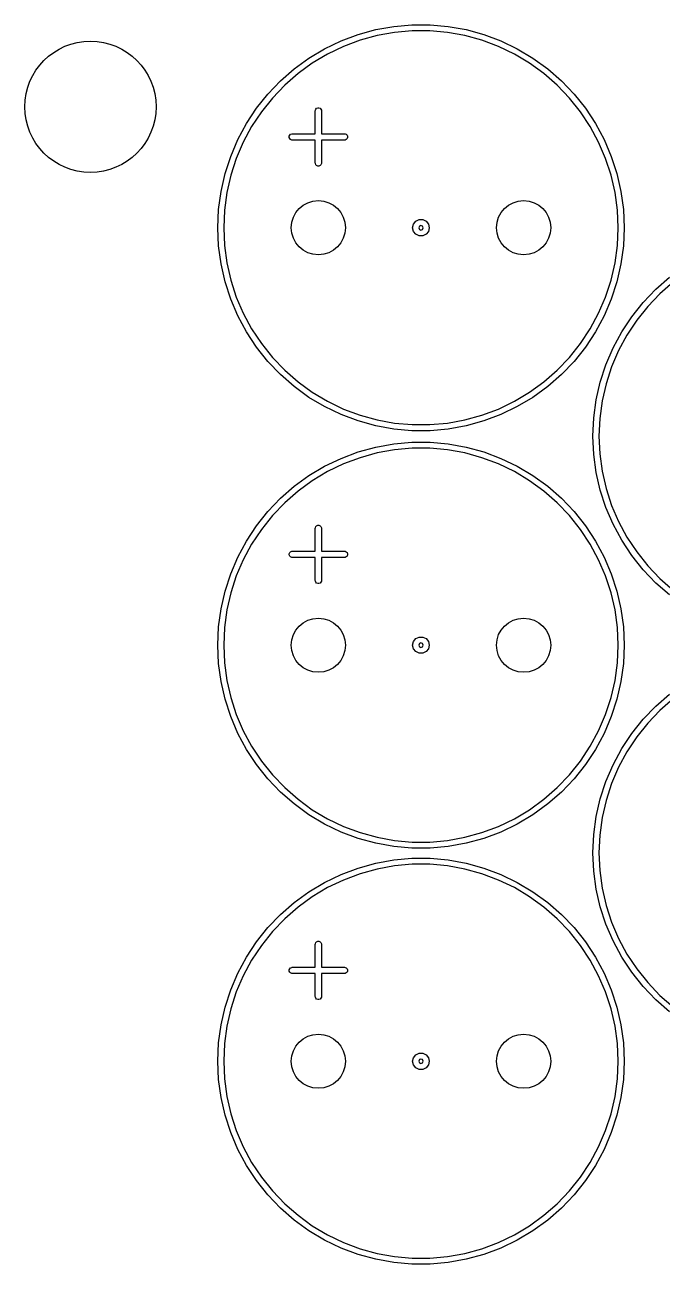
# Model space of a CAD drawing. Extents: x 0.11 to 3.93, y 0.1 to 4.17.
# Drawn here: x 0.109 to 0.721, y 2.982 to 4.171 of the extents above; entities that cross this region are included whole.
import ezdxf

# ---------------------------------------------------------------- set-up
doc = ezdxf.new("R2010")
doc.units = 0
doc.header["$MEASUREMENT"] = 0
doc.layers.add('BLACK', color=7, linetype='CONTINUOUS')

msp = doc.modelspace()

# ---------------------------------------------------------------- linework, layer by layer
at = {"layer": 'BLACK', "linetype": 'CONTINUOUS'}
for p, q in [((0.4289, 4.1618), (0.4457, 4.1665)), ((0.4457, 4.1665), (0.463, 4.1696)), ((0.4637, 4.1639), (0.447, 4.1608)), ((0.463, 4.1696), (0.4804, 4.1712)), ((0.4806, 4.1654), (0.4637, 4.1639)), ((0.4804, 4.1712), (0.4979, 4.1712)), ((0.4976, 4.1654), (0.4806, 4.1654)), ((0.5145, 4.1639), (0.4976, 4.1654)), ((0.4979, 4.1712), (0.5153, 4.1696)), ((0.5312, 4.1608), (0.5145, 4.1639)), ((0.5153, 4.1696), (0.5325, 4.1665)), ((0.5325, 4.1665), (0.5494, 4.1618)), ((0.3967, 4.1481), (0.4125, 4.1557)), ((0.4125, 4.1557), (0.4289, 4.1618)), ((0.4307, 4.1563), (0.4148, 4.1503)), ((0.447, 4.1608), (0.4307, 4.1563)), ((0.5476, 4.1563), (0.5312, 4.1608)), ((0.5635, 4.1503), (0.5476, 4.1563)), ((0.5494, 4.1618), (0.5658, 4.1557)), ((0.5658, 4.1557), (0.5815, 4.1481)), ((0.3817, 4.1391), (0.3967, 4.1481)), ((0.3995, 4.143), (0.3849, 4.1343)), ((0.4148, 4.1503), (0.3995, 4.143)), ((0.5788, 4.143), (0.5635, 4.1503)), ((0.5934, 4.1343), (0.5788, 4.143)), ((0.5815, 4.1481), (0.5966, 4.1391)), ((0.3544, 4.1173), (0.3676, 4.1288)), ((0.3676, 4.1288), (0.3817, 4.1391)), ((0.3849, 4.1343), (0.3712, 4.1243)), ((0.6071, 4.1243), (0.5934, 4.1343)), ((0.5966, 4.1391), (0.6107, 4.1288)), ((0.6107, 4.1288), (0.6239, 4.1173)), ((0.3423, 4.1047), (0.3544, 4.1173)), ((0.3712, 4.1243), (0.3584, 4.1131)), ((0.6199, 4.1131), (0.6071, 4.1243)), ((0.6239, 4.1173), (0.636, 4.1047)), ((0.3314, 4.091), (0.3423, 4.1047)), ((0.3584, 4.1131), (0.3467, 4.1009)), ((0.6316, 4.1009), (0.6199, 4.1131)), ((0.636, 4.1047), (0.6469, 4.091)), ((0.3467, 4.1009), (0.3361, 4.0876)), ((0.6422, 4.0876), (0.6316, 4.1009)), ((0.3217, 4.0764), (0.3314, 4.091)), ((0.3361, 4.0876), (0.3267, 4.0734)), ((0.3877, 4.0886), (0.3878, 4.0892)), ((0.3877, 4.0666), (0.3877, 4.0886)), ((0.3878, 4.0892), (0.3882, 4.0902)), ((0.3882, 4.0902), (0.389, 4.0911)), ((0.389, 4.0911), (0.3901, 4.0915)), ((0.3901, 4.0915), (0.3913, 4.0915)), ((0.3913, 4.0915), (0.3924, 4.0911)), ((0.3924, 4.0911), (0.3932, 4.0902)), ((0.3932, 4.0902), (0.3937, 4.0892)), ((0.3937, 4.0892), (0.3937, 4.0886)), ((0.3937, 4.0886), (0.3937, 4.0666)), ((0.6515, 4.0734), (0.6422, 4.0876)), ((0.6469, 4.091), (0.6565, 4.0764)), ((0.3134, 4.061), (0.3217, 4.0764)), ((0.3267, 4.0734), (0.3187, 4.0585)), ((0.6596, 4.0585), (0.6515, 4.0734)), ((0.6565, 4.0764), (0.6648, 4.061)), ((0.3066, 4.0449), (0.3134, 4.061)), ((0.3187, 4.0585), (0.312, 4.0429)), ((0.3628, 4.0642), (0.3632, 4.0652)), ((0.3628, 4.063), (0.3628, 4.0642)), ((0.3632, 4.0619), (0.3628, 4.063)), ((0.3632, 4.0652), (0.364, 4.0661)), ((0.364, 4.0611), (0.3632, 4.0619)), ((0.364, 4.0661), (0.3651, 4.0665)), ((0.3651, 4.0606), (0.364, 4.0611)), ((0.3651, 4.0665), (0.3657, 4.0666)), ((0.3657, 4.0606), (0.3651, 4.0606)), ((0.3657, 4.0666), (0.3877, 4.0666)), ((0.3877, 4.0606), (0.3657, 4.0606)), ((0.3877, 4.0386), (0.3877, 4.0606)), ((0.3937, 4.0666), (0.4157, 4.0666)), ((0.4157, 4.0606), (0.3937, 4.0606)), ((0.3937, 4.0606), (0.3937, 4.0386)), ((0.4157, 4.0666), (0.4163, 4.0665)), ((0.4163, 4.0606), (0.4157, 4.0606)), ((0.4163, 4.0665), (0.4174, 4.0661)), ((0.4174, 4.0611), (0.4163, 4.0606)), ((0.4174, 4.0661), (0.4182, 4.0652)), ((0.4182, 4.0619), (0.4174, 4.0611)), ((0.4182, 4.0652), (0.4187, 4.0642)), ((0.4187, 4.063), (0.4182, 4.0619)), ((0.4187, 4.0642), (0.4187, 4.063)), ((0.6663, 4.0429), (0.6596, 4.0585)), ((0.6648, 4.061), (0.6717, 4.0449)), ((0.3012, 4.0283), (0.3066, 4.0449)), ((0.6717, 4.0449), (0.6771, 4.0283)), ((0.312, 4.0429), (0.3068, 4.0267)), ((0.3878, 4.038), (0.3877, 4.0386)), ((0.3882, 4.0369), (0.3878, 4.038)), ((0.389, 4.0361), (0.3882, 4.0369)), ((0.3901, 4.0356), (0.389, 4.0361)), ((0.3913, 4.0356), (0.3901, 4.0356)), ((0.3924, 4.0361), (0.3913, 4.0356)), ((0.3932, 4.0369), (0.3924, 4.0361)), ((0.3937, 4.038), (0.3932, 4.0369)), ((0.3937, 4.0386), (0.3937, 4.038)), ((0.6715, 4.0267), (0.6663, 4.0429)), ((0.2973, 4.0112), (0.3012, 4.0283)), ((0.3068, 4.0267), (0.303, 4.0102)), ((0.6753, 4.0102), (0.6715, 4.0267)), ((0.6771, 4.0283), (0.681, 4.0112)), ((0.2949, 3.9939), (0.2973, 4.0112)), ((0.303, 4.0102), (0.3007, 3.9933)), ((0.6776, 3.9933), (0.6753, 4.0102)), ((0.681, 4.0112), (0.6833, 3.9939)), ((0.2941, 3.9764), (0.2949, 3.9939)), ((0.3007, 3.9933), (0.2999, 3.9764)), ((0.6783, 3.9764), (0.6776, 3.9933)), ((0.6833, 3.9939), (0.6841, 3.9764)), ((0.2949, 3.9589), (0.2941, 3.9764)), ((0.2999, 3.9764), (0.3007, 3.9594)), ((0.4811, 3.9764), (0.4819, 3.9798)), ((0.4819, 3.9729), (0.4811, 3.9764)), ((0.4819, 3.9798), (0.4841, 3.9826)), ((0.4841, 3.9826), (0.4874, 3.9842)), ((0.4876, 3.9779), (0.487, 3.9764)), ((0.487, 3.9764), (0.4876, 3.9748)), ((0.4874, 3.9842), (0.4909, 3.9842)), ((0.4891, 3.9785), (0.4876, 3.9779)), ((0.4876, 3.9748), (0.4891, 3.9742)), ((0.4907, 3.9779), (0.4891, 3.9785)), ((0.4891, 3.9742), (0.4907, 3.9748)), ((0.4913, 3.9764), (0.4907, 3.9779)), ((0.4907, 3.9748), (0.4913, 3.9764)), ((0.4909, 3.9842), (0.4941, 3.9826)), ((0.4941, 3.9826), (0.4963, 3.9798)), ((0.4963, 3.9798), (0.4971, 3.9764)), ((0.4971, 3.9764), (0.4963, 3.9729)), ((0.6776, 3.9594), (0.6783, 3.9764)), ((0.6841, 3.9764), (0.6833, 3.9589)), ((0.4841, 3.9701), (0.4819, 3.9729)), ((0.4874, 3.9686), (0.4841, 3.9701)), ((0.4909, 3.9686), (0.4874, 3.9686)), ((0.4941, 3.9701), (0.4909, 3.9686)), ((0.4963, 3.9729), (0.4941, 3.9701)), ((0.2973, 3.9416), (0.2949, 3.9589)), ((0.3007, 3.9594), (0.303, 3.9426)), ((0.6753, 3.9426), (0.6776, 3.9594)), ((0.6833, 3.9589), (0.681, 3.9416)), ((0.3012, 3.9245), (0.2973, 3.9416)), ((0.303, 3.9426), (0.3068, 3.926)), ((0.6715, 3.926), (0.6753, 3.9426)), ((0.681, 3.9416), (0.6771, 3.9245)), ((0.3068, 3.926), (0.312, 3.9099)), ((0.6663, 3.9099), (0.6715, 3.926)), ((0.7144, 3.9173), (0.7276, 3.9288)), ((0.3066, 3.9079), (0.3012, 3.9245)), ((0.6771, 3.9245), (0.6717, 3.9079)), ((0.7023, 3.9047), (0.7144, 3.9173)), ((0.7312, 3.9243), (0.7184, 3.9131)), ((0.3134, 3.8918), (0.3066, 3.9079)), ((0.312, 3.9099), (0.3187, 3.8943)), ((0.6596, 3.8943), (0.6663, 3.9099)), ((0.6717, 3.9079), (0.6648, 3.8918)), ((0.6914, 3.891), (0.7023, 3.9047)), ((0.7184, 3.9131), (0.7067, 3.9009)), ((0.3217, 3.8764), (0.3134, 3.8918)), ((0.3187, 3.8943), (0.3267, 3.8793)), ((0.6515, 3.8793), (0.6596, 3.8943)), ((0.6648, 3.8918), (0.6565, 3.8764)), ((0.6817, 3.8764), (0.6914, 3.891)), ((0.7067, 3.9009), (0.6961, 3.8876)), ((0.3267, 3.8793), (0.3361, 3.8652)), ((0.6422, 3.8652), (0.6515, 3.8793)), ((0.6961, 3.8876), (0.6867, 3.8734)), ((0.3314, 3.8618), (0.3217, 3.8764)), ((0.6565, 3.8764), (0.6469, 3.8618)), ((0.6734, 3.861), (0.6817, 3.8764)), ((0.6867, 3.8734), (0.6787, 3.8585)), ((0.3423, 3.8481), (0.3314, 3.8618)), ((0.3361, 3.8652), (0.3467, 3.8519)), ((0.6316, 3.8519), (0.6422, 3.8652)), ((0.6469, 3.8618), (0.636, 3.8481)), ((0.6666, 3.8449), (0.6734, 3.861)), ((0.6787, 3.8585), (0.672, 3.8429)), ((0.3544, 3.8354), (0.3423, 3.8481)), ((0.3467, 3.8519), (0.3584, 3.8396)), ((0.6199, 3.8396), (0.6316, 3.8519)), ((0.636, 3.8481), (0.6239, 3.8354)), ((0.6612, 3.8283), (0.6666, 3.8449)), ((0.672, 3.8429), (0.6668, 3.8267)), ((0.3676, 3.8239), (0.3544, 3.8354)), ((0.3584, 3.8396), (0.3712, 3.8285)), ((0.6071, 3.8285), (0.6199, 3.8396)), ((0.6239, 3.8354), (0.6107, 3.8239)), ((0.3817, 3.8136), (0.3676, 3.8239)), ((0.3712, 3.8285), (0.3849, 3.8185)), ((0.5934, 3.8185), (0.6071, 3.8285)), ((0.6107, 3.8239), (0.5966, 3.8136)), ((0.6573, 3.8112), (0.6612, 3.8283)), ((0.6668, 3.8267), (0.663, 3.8102)), ((0.3967, 3.8047), (0.3817, 3.8136)), ((0.3849, 3.8185), (0.3995, 3.8098)), ((0.3995, 3.8098), (0.4148, 3.8024)), ((0.5635, 3.8024), (0.5788, 3.8098)), ((0.5788, 3.8098), (0.5934, 3.8185)), ((0.5966, 3.8136), (0.5815, 3.8047)), ((0.6549, 3.7939), (0.6573, 3.8112)), ((0.663, 3.8102), (0.6607, 3.7933)), ((0.4125, 3.7971), (0.3967, 3.8047)), ((0.4289, 3.7909), (0.4125, 3.7971)), ((0.4148, 3.8024), (0.4307, 3.7964)), ((0.4307, 3.7964), (0.447, 3.7919)), ((0.5312, 3.7919), (0.5476, 3.7964)), ((0.5476, 3.7964), (0.5635, 3.8024)), ((0.5658, 3.7971), (0.5494, 3.7909)), ((0.5815, 3.8047), (0.5658, 3.7971)), ((0.4457, 3.7863), (0.4289, 3.7909)), ((0.463, 3.7831), (0.4457, 3.7863)), ((0.447, 3.7919), (0.4637, 3.7889)), ((0.4804, 3.7816), (0.463, 3.7831)), ((0.4637, 3.7889), (0.4806, 3.7874)), ((0.4806, 3.7874), (0.4976, 3.7874)), ((0.4976, 3.7874), (0.5145, 3.7889)), ((0.5153, 3.7831), (0.4979, 3.7816)), ((0.5145, 3.7889), (0.5312, 3.7919)), ((0.5325, 3.7863), (0.5153, 3.7831)), ((0.5494, 3.7909), (0.5325, 3.7863)), ((0.6541, 3.7764), (0.6549, 3.7939)), ((0.6607, 3.7933), (0.6599, 3.7764)), ((0.4979, 3.7816), (0.4804, 3.7816)), ((0.6549, 3.7589), (0.6541, 3.7764)), ((0.6599, 3.7764), (0.6607, 3.7594)), ((0.4125, 3.755), (0.4289, 3.7612)), ((0.4289, 3.7612), (0.4457, 3.7658)), ((0.447, 3.7602), (0.4307, 3.7556)), ((0.4457, 3.7658), (0.463, 3.7689)), ((0.4637, 3.7632), (0.447, 3.7602)), ((0.463, 3.7689), (0.4804, 3.7705)), ((0.4806, 3.7647), (0.4637, 3.7632)), ((0.4804, 3.7705), (0.4979, 3.7705)), ((0.4976, 3.7647), (0.4806, 3.7647)), ((0.5145, 3.7632), (0.4976, 3.7647)), ((0.4979, 3.7705), (0.5153, 3.7689)), ((0.5312, 3.7602), (0.5145, 3.7632)), ((0.5153, 3.7689), (0.5325, 3.7658)), ((0.5476, 3.7556), (0.5312, 3.7602)), ((0.5325, 3.7658), (0.5494, 3.7612)), ((0.5494, 3.7612), (0.5658, 3.755)), ((0.6607, 3.7594), (0.663, 3.7426)), ((0.3817, 3.7385), (0.3967, 3.7474)), ((0.3967, 3.7474), (0.4125, 3.755)), ((0.4148, 3.7497), (0.3995, 3.7423)), ((0.4307, 3.7556), (0.4148, 3.7497)), ((0.5635, 3.7497), (0.5476, 3.7556)), ((0.5788, 3.7423), (0.5635, 3.7497)), ((0.5658, 3.755), (0.5815, 3.7474)), ((0.5815, 3.7474), (0.5966, 3.7385)), ((0.6573, 3.7416), (0.6549, 3.7589)), ((0.3676, 3.7282), (0.3817, 3.7385)), ((0.3995, 3.7423), (0.3849, 3.7336)), ((0.5934, 3.7336), (0.5788, 3.7423)), ((0.5966, 3.7385), (0.6107, 3.7282)), ((0.6612, 3.7245), (0.6573, 3.7416)), ((0.663, 3.7426), (0.6668, 3.726)), ((0.3544, 3.7167), (0.3676, 3.7282)), ((0.3712, 3.7236), (0.3584, 3.7125)), ((0.3849, 3.7336), (0.3712, 3.7236)), ((0.6071, 3.7236), (0.5934, 3.7336)), ((0.6199, 3.7125), (0.6071, 3.7236)), ((0.6107, 3.7282), (0.6239, 3.7167)), ((0.6666, 3.7079), (0.6612, 3.7245)), ((0.6668, 3.726), (0.672, 3.7099)), ((0.3423, 3.704), (0.3544, 3.7167)), ((0.3584, 3.7125), (0.3467, 3.7002)), ((0.6316, 3.7002), (0.6199, 3.7125)), ((0.6239, 3.7167), (0.636, 3.704)), ((0.3314, 3.6903), (0.3423, 3.704)), ((0.3467, 3.7002), (0.3361, 3.6869)), ((0.6422, 3.6869), (0.6316, 3.7002)), ((0.636, 3.704), (0.6469, 3.6903)), ((0.6734, 3.6918), (0.6666, 3.7079)), ((0.672, 3.7099), (0.6787, 3.6943)), ((0.3217, 3.6757), (0.3314, 3.6903)), ((0.3877, 3.6879), (0.3878, 3.6885)), ((0.3877, 3.6659), (0.3877, 3.6879)), ((0.3878, 3.6885), (0.3882, 3.6896)), ((0.3882, 3.6896), (0.389, 3.6904)), ((0.389, 3.6904), (0.3901, 3.6909)), ((0.3901, 3.6909), (0.3913, 3.6909)), ((0.3913, 3.6909), (0.3924, 3.6904)), ((0.3924, 3.6904), (0.3932, 3.6896)), ((0.3932, 3.6896), (0.3937, 3.6885)), ((0.3937, 3.6885), (0.3937, 3.6879)), ((0.3937, 3.6879), (0.3937, 3.6659)), ((0.6469, 3.6903), (0.6565, 3.6757)), ((0.6817, 3.6764), (0.6734, 3.6918)), ((0.6787, 3.6943), (0.6867, 3.6793)), ((0.3361, 3.6869), (0.3267, 3.6727)), ((0.6515, 3.6727), (0.6422, 3.6869)), ((0.6914, 3.6618), (0.6817, 3.6764)), ((0.6867, 3.6793), (0.6961, 3.6652)), ((0.3134, 3.6603), (0.3217, 3.6757)), ((0.3267, 3.6727), (0.3187, 3.6578)), ((0.3628, 3.6635), (0.3632, 3.6646)), ((0.3632, 3.6646), (0.364, 3.6654)), ((0.364, 3.6654), (0.3651, 3.6659)), ((0.3651, 3.6659), (0.3657, 3.6659)), ((0.3657, 3.6659), (0.3877, 3.6659)), ((0.3937, 3.6659), (0.4157, 3.6659)), ((0.4157, 3.6659), (0.4163, 3.6659)), ((0.4163, 3.6659), (0.4174, 3.6654)), ((0.4174, 3.6654), (0.4182, 3.6646)), ((0.4182, 3.6646), (0.4187, 3.6635)), ((0.6596, 3.6578), (0.6515, 3.6727)), ((0.6565, 3.6757), (0.6648, 3.6603)), ((0.6961, 3.6652), (0.7067, 3.6519)), ((0.3066, 3.6442), (0.3134, 3.6603)), ((0.3187, 3.6578), (0.312, 3.6422)), ((0.3628, 3.6623), (0.3628, 3.6635)), ((0.3632, 3.6612), (0.3628, 3.6623)), ((0.364, 3.6604), (0.3632, 3.6612)), ((0.3651, 3.66), (0.364, 3.6604)), ((0.3657, 3.6599), (0.3651, 3.66)), ((0.3877, 3.6599), (0.3657, 3.6599)), ((0.3877, 3.6379), (0.3877, 3.6599)), ((0.4157, 3.6599), (0.3937, 3.6599)), ((0.3937, 3.6599), (0.3937, 3.6379)), ((0.4163, 3.66), (0.4157, 3.6599)), ((0.4174, 3.6604), (0.4163, 3.66)), ((0.4182, 3.6612), (0.4174, 3.6604)), ((0.4187, 3.6623), (0.4182, 3.6612)), ((0.4187, 3.6635), (0.4187, 3.6623)), ((0.6663, 3.6422), (0.6596, 3.6578)), ((0.6648, 3.6603), (0.6717, 3.6442)), ((0.7023, 3.6481), (0.6914, 3.6618)), ((0.3012, 3.6276), (0.3066, 3.6442)), ((0.312, 3.6422), (0.3068, 3.626)), ((0.6715, 3.626), (0.6663, 3.6422)), ((0.6717, 3.6442), (0.6771, 3.6276)), ((0.7144, 3.6354), (0.7023, 3.6481)), ((0.7067, 3.6519), (0.7184, 3.6396)), ((0.3878, 3.6373), (0.3877, 3.6379)), ((0.3882, 3.6362), (0.3878, 3.6373)), ((0.389, 3.6354), (0.3882, 3.6362)), ((0.3901, 3.635), (0.389, 3.6354)), ((0.3913, 3.635), (0.3901, 3.635)), ((0.3924, 3.6354), (0.3913, 3.635)), ((0.3932, 3.6362), (0.3924, 3.6354)), ((0.3937, 3.6373), (0.3932, 3.6362)), ((0.3937, 3.6379), (0.3937, 3.6373)), ((0.7276, 3.6239), (0.7144, 3.6354)), ((0.7184, 3.6396), (0.7312, 3.6285)), ((0.2973, 3.6105), (0.3012, 3.6276)), ((0.3068, 3.626), (0.303, 3.6095)), ((0.6753, 3.6095), (0.6715, 3.626)), ((0.6771, 3.6276), (0.681, 3.6105)), ((0.2949, 3.5932), (0.2973, 3.6105)), ((0.303, 3.6095), (0.3007, 3.5927)), ((0.6776, 3.5927), (0.6753, 3.6095)), ((0.681, 3.6105), (0.6833, 3.5932)), ((0.2941, 3.5757), (0.2949, 3.5932)), ((0.3007, 3.5927), (0.2999, 3.5757)), ((0.6783, 3.5757), (0.6776, 3.5927)), ((0.6833, 3.5932), (0.6841, 3.5757)), ((0.4819, 3.5792), (0.4841, 3.582)), ((0.4841, 3.582), (0.4874, 3.5835)), ((0.4874, 3.5835), (0.4909, 3.5835)), ((0.4909, 3.5835), (0.4941, 3.582)), ((0.4941, 3.582), (0.4963, 3.5792)), ((0.2949, 3.5582), (0.2941, 3.5757)), ((0.2999, 3.5757), (0.3007, 3.5587)), ((0.4811, 3.5757), (0.4819, 3.5792)), ((0.4819, 3.5722), (0.4811, 3.5757)), ((0.4841, 3.5695), (0.4819, 3.5722)), ((0.4874, 3.5679), (0.4841, 3.5695)), ((0.4876, 3.5772), (0.487, 3.5757)), ((0.487, 3.5757), (0.4876, 3.5742)), ((0.4891, 3.5779), (0.4876, 3.5772)), ((0.4876, 3.5742), (0.4891, 3.5735)), ((0.4907, 3.5772), (0.4891, 3.5779)), ((0.4891, 3.5735), (0.4907, 3.5742)), ((0.4913, 3.5757), (0.4907, 3.5772)), ((0.4907, 3.5742), (0.4913, 3.5757)), ((0.4941, 3.5695), (0.4909, 3.5679)), ((0.4963, 3.5722), (0.4941, 3.5695)), ((0.4963, 3.5792), (0.4971, 3.5757)), ((0.4971, 3.5757), (0.4963, 3.5722)), ((0.6776, 3.5587), (0.6783, 3.5757)), ((0.6841, 3.5757), (0.6833, 3.5582)), ((0.2973, 3.5409), (0.2949, 3.5582)), ((0.3007, 3.5587), (0.303, 3.5419)), ((0.4909, 3.5679), (0.4874, 3.5679)), ((0.6753, 3.5419), (0.6776, 3.5587)), ((0.6833, 3.5582), (0.681, 3.5409)), ((0.3012, 3.5238), (0.2973, 3.5409)), ((0.303, 3.5419), (0.3068, 3.5254)), ((0.6715, 3.5254), (0.6753, 3.5419)), ((0.681, 3.5409), (0.6771, 3.5238)), ((0.3066, 3.5072), (0.3012, 3.5238)), ((0.3068, 3.5254), (0.312, 3.5092)), ((0.6663, 3.5092), (0.6715, 3.5254)), ((0.6771, 3.5238), (0.6717, 3.5072)), ((0.7144, 3.5173), (0.7276, 3.5288)), ((0.7312, 3.5243), (0.7184, 3.5131)), ((0.7023, 3.5047), (0.7144, 3.5173)), ((0.7184, 3.5131), (0.7067, 3.5009)), ((0.3134, 3.4911), (0.3066, 3.5072)), ((0.312, 3.5092), (0.3187, 3.4936)), ((0.6596, 3.4936), (0.6663, 3.5092)), ((0.6717, 3.5072), (0.6648, 3.4911)), ((0.6914, 3.491), (0.7023, 3.5047)), ((0.7067, 3.5009), (0.6961, 3.4876)), ((0.3217, 3.4757), (0.3134, 3.4911)), ((0.3187, 3.4936), (0.3267, 3.4787)), ((0.6515, 3.4787), (0.6596, 3.4936)), ((0.6648, 3.4911), (0.6565, 3.4757)), ((0.6817, 3.4764), (0.6914, 3.491)), ((0.6961, 3.4876), (0.6867, 3.4734)), ((0.3314, 3.4611), (0.3217, 3.4757)), ((0.3267, 3.4787), (0.3361, 3.4645)), ((0.6422, 3.4645), (0.6515, 3.4787)), ((0.6565, 3.4757), (0.6469, 3.4611)), ((0.6734, 3.461), (0.6817, 3.4764)), ((0.3361, 3.4645), (0.3467, 3.4512)), ((0.6316, 3.4512), (0.6422, 3.4645)), ((0.6867, 3.4734), (0.6787, 3.4585)), ((0.3423, 3.4474), (0.3314, 3.4611)), ((0.3467, 3.4512), (0.3584, 3.439)), ((0.6199, 3.439), (0.6316, 3.4512)), ((0.6469, 3.4611), (0.636, 3.4474)), ((0.6666, 3.4449), (0.6734, 3.461)), ((0.6787, 3.4585), (0.672, 3.4429)), ((0.3544, 3.4348), (0.3423, 3.4474)), ((0.3584, 3.439), (0.3712, 3.4278)), ((0.6071, 3.4278), (0.6199, 3.439)), ((0.636, 3.4474), (0.6239, 3.4348)), ((0.6612, 3.4283), (0.6666, 3.4449)), ((0.672, 3.4429), (0.6668, 3.4267)), ((0.3676, 3.4233), (0.3544, 3.4348)), ((0.3712, 3.4278), (0.3849, 3.4178)), ((0.5934, 3.4178), (0.6071, 3.4278)), ((0.6239, 3.4348), (0.6107, 3.4233)), ((0.6573, 3.4112), (0.6612, 3.4283)), ((0.6668, 3.4267), (0.663, 3.4102)), ((0.3817, 3.413), (0.3676, 3.4233)), ((0.3849, 3.4178), (0.3995, 3.4091)), ((0.5788, 3.4091), (0.5934, 3.4178)), ((0.6107, 3.4233), (0.5966, 3.413)), ((0.3967, 3.404), (0.3817, 3.413)), ((0.4125, 3.3964), (0.3967, 3.404)), ((0.3995, 3.4091), (0.4148, 3.4017)), ((0.5635, 3.4017), (0.5788, 3.4091)), ((0.5815, 3.404), (0.5658, 3.3964)), ((0.5966, 3.413), (0.5815, 3.404)), ((0.6549, 3.3939), (0.6573, 3.4112)), ((0.663, 3.4102), (0.6607, 3.3933)), ((0.4289, 3.3903), (0.4125, 3.3964)), ((0.4148, 3.4017), (0.4307, 3.3958)), ((0.4307, 3.3958), (0.447, 3.3913)), ((0.447, 3.3913), (0.4637, 3.3882)), ((0.5145, 3.3882), (0.5312, 3.3913)), ((0.5312, 3.3913), (0.5476, 3.3958)), ((0.5476, 3.3958), (0.5635, 3.4017)), ((0.5658, 3.3964), (0.5494, 3.3903)), ((0.6541, 3.3764), (0.6549, 3.3939)), ((0.6607, 3.3933), (0.6599, 3.3764)), ((0.4457, 3.3856), (0.4289, 3.3903)), ((0.463, 3.3825), (0.4457, 3.3856)), ((0.4804, 3.3809), (0.463, 3.3825)), ((0.4637, 3.3882), (0.4806, 3.3867)), ((0.4979, 3.3809), (0.4804, 3.3809)), ((0.4806, 3.3867), (0.4976, 3.3867)), ((0.4976, 3.3867), (0.5145, 3.3882)), ((0.5153, 3.3825), (0.4979, 3.3809)), ((0.5325, 3.3856), (0.5153, 3.3825)), ((0.5494, 3.3903), (0.5325, 3.3856)), ((0.4457, 3.3665), (0.463, 3.3696)), ((0.463, 3.3696), (0.4804, 3.3712)), ((0.4804, 3.3712), (0.4979, 3.3712)), ((0.4979, 3.3712), (0.5153, 3.3696)), ((0.5153, 3.3696), (0.5325, 3.3665)), ((0.6549, 3.3589), (0.6541, 3.3764)), ((0.6599, 3.3764), (0.6607, 3.3594)), ((0.3967, 3.3481), (0.4125, 3.3557)), ((0.4125, 3.3557), (0.4289, 3.3618)), ((0.4307, 3.3563), (0.4148, 3.3503)), ((0.4289, 3.3618), (0.4457, 3.3665)), ((0.447, 3.3608), (0.4307, 3.3563)), ((0.4637, 3.3639), (0.447, 3.3608)), ((0.4806, 3.3654), (0.4637, 3.3639)), ((0.4976, 3.3654), (0.4806, 3.3654)), ((0.5145, 3.3639), (0.4976, 3.3654)), ((0.5312, 3.3608), (0.5145, 3.3639)), ((0.5476, 3.3563), (0.5312, 3.3608)), ((0.5325, 3.3665), (0.5494, 3.3618)), ((0.5635, 3.3503), (0.5476, 3.3563)), ((0.5494, 3.3618), (0.5658, 3.3557)), ((0.5658, 3.3557), (0.5815, 3.3481)), ((0.6573, 3.3416), (0.6549, 3.3589)), ((0.6607, 3.3594), (0.663, 3.3426)), ((0.3817, 3.3391), (0.3967, 3.3481)), ((0.3995, 3.343), (0.3849, 3.3343)), ((0.4148, 3.3503), (0.3995, 3.343)), ((0.5788, 3.343), (0.5635, 3.3503)), ((0.5934, 3.3343), (0.5788, 3.343)), ((0.5815, 3.3481), (0.5966, 3.3391)), ((0.3676, 3.3288), (0.3817, 3.3391)), ((0.3849, 3.3343), (0.3712, 3.3243)), ((0.6071, 3.3243), (0.5934, 3.3343)), ((0.5966, 3.3391), (0.6107, 3.3288)), ((0.6612, 3.3245), (0.6573, 3.3416)), ((0.663, 3.3426), (0.6668, 3.326)), ((0.3544, 3.3173), (0.3676, 3.3288)), ((0.3712, 3.3243), (0.3584, 3.3131)), ((0.6199, 3.3131), (0.6071, 3.3243)), ((0.6107, 3.3288), (0.6239, 3.3173)), ((0.6666, 3.3079), (0.6612, 3.3245)), ((0.6668, 3.326), (0.672, 3.3099)), ((0.3423, 3.3047), (0.3544, 3.3173)), ((0.3584, 3.3131), (0.3467, 3.3009)), ((0.6316, 3.3009), (0.6199, 3.3131)), ((0.6239, 3.3173), (0.636, 3.3047)), ((0.6734, 3.2918), (0.6666, 3.3079)), ((0.672, 3.3099), (0.6787, 3.2943)), ((0.3314, 3.291), (0.3423, 3.3047)), ((0.3467, 3.3009), (0.3361, 3.2876)), ((0.6422, 3.2876), (0.6316, 3.3009)), ((0.636, 3.3047), (0.6469, 3.291)), ((0.3217, 3.2764), (0.3314, 3.291)), ((0.3361, 3.2876), (0.3267, 3.2734)), ((0.3877, 3.2886), (0.3878, 3.2892)), ((0.3877, 3.2666), (0.3877, 3.2886)), ((0.3878, 3.2892), (0.3882, 3.2902)), ((0.3882, 3.2902), (0.389, 3.2911)), ((0.389, 3.2911), (0.3901, 3.2915)), ((0.3901, 3.2915), (0.3913, 3.2915)), ((0.3913, 3.2915), (0.3924, 3.2911)), ((0.3924, 3.2911), (0.3932, 3.2902)), ((0.3932, 3.2902), (0.3937, 3.2892)), ((0.3937, 3.2892), (0.3937, 3.2886)), ((0.3937, 3.2886), (0.3937, 3.2666)), ((0.6515, 3.2734), (0.6422, 3.2876)), ((0.6469, 3.291), (0.6565, 3.2764)), ((0.6817, 3.2764), (0.6734, 3.2918)), ((0.6787, 3.2943), (0.6867, 3.2793)), ((0.3134, 3.261), (0.3217, 3.2764)), ((0.3267, 3.2734), (0.3187, 3.2585)), ((0.6596, 3.2585), (0.6515, 3.2734)), ((0.6565, 3.2764), (0.6648, 3.261)), ((0.6914, 3.2618), (0.6817, 3.2764)), ((0.6867, 3.2793), (0.6961, 3.2652)), ((0.3066, 3.2449), (0.3134, 3.261)), ((0.3628, 3.2642), (0.3632, 3.2652)), ((0.3628, 3.263), (0.3628, 3.2642)), ((0.3632, 3.2619), (0.3628, 3.263)), ((0.3632, 3.2652), (0.364, 3.2661)), ((0.364, 3.2611), (0.3632, 3.2619)), ((0.364, 3.2661), (0.3651, 3.2665)), ((0.3651, 3.2606), (0.364, 3.2611)), ((0.3651, 3.2665), (0.3657, 3.2666)), ((0.3657, 3.2606), (0.3651, 3.2606)), ((0.3657, 3.2666), (0.3877, 3.2666)), ((0.3877, 3.2606), (0.3657, 3.2606)), ((0.3877, 3.2386), (0.3877, 3.2606)), ((0.3937, 3.2666), (0.4157, 3.2666)), ((0.4157, 3.2606), (0.3937, 3.2606)), ((0.3937, 3.2606), (0.3937, 3.2386)), ((0.4157, 3.2666), (0.4163, 3.2665)), ((0.4163, 3.2606), (0.4157, 3.2606)), ((0.4163, 3.2665), (0.4174, 3.2661)), ((0.4174, 3.2611), (0.4163, 3.2606)), ((0.4174, 3.2661), (0.4182, 3.2652)), ((0.4182, 3.2619), (0.4174, 3.2611)), ((0.4182, 3.2652), (0.4187, 3.2642)), ((0.4187, 3.263), (0.4182, 3.2619)), ((0.4187, 3.2642), (0.4187, 3.263)), ((0.6648, 3.261), (0.6717, 3.2449)), ((0.7023, 3.2481), (0.6914, 3.2618)), ((0.6961, 3.2652), (0.7067, 3.2519)), ((0.3187, 3.2585), (0.312, 3.2429)), ((0.6663, 3.2429), (0.6596, 3.2585)), ((0.7144, 3.2354), (0.7023, 3.2481)), ((0.7067, 3.2519), (0.7184, 3.2396)), ((0.3012, 3.2283), (0.3066, 3.2449)), ((0.312, 3.2429), (0.3068, 3.2267)), ((0.3878, 3.238), (0.3877, 3.2386)), ((0.3882, 3.2369), (0.3878, 3.238)), ((0.389, 3.2361), (0.3882, 3.2369)), ((0.3901, 3.2356), (0.389, 3.2361)), ((0.3924, 3.2361), (0.3913, 3.2356)), ((0.3932, 3.2369), (0.3924, 3.2361)), ((0.3937, 3.238), (0.3932, 3.2369)), ((0.3937, 3.2386), (0.3937, 3.238)), ((0.6715, 3.2267), (0.6663, 3.2429)), ((0.6717, 3.2449), (0.6771, 3.2283)), ((0.7184, 3.2396), (0.7312, 3.2285)), ((0.2973, 3.2112), (0.3012, 3.2283)), ((0.3068, 3.2267), (0.303, 3.2102)), ((0.3913, 3.2356), (0.3901, 3.2356)), ((0.6753, 3.2102), (0.6715, 3.2267)), ((0.6771, 3.2283), (0.681, 3.2112)), ((0.7276, 3.2239), (0.7144, 3.2354)), ((0.2949, 3.1939), (0.2973, 3.2112)), ((0.303, 3.2102), (0.3007, 3.1933)), ((0.6776, 3.1933), (0.6753, 3.2102)), ((0.681, 3.2112), (0.6833, 3.1939)), ((0.2941, 3.1764), (0.2949, 3.1939)), ((0.3007, 3.1933), (0.2999, 3.1764)), ((0.6783, 3.1764), (0.6776, 3.1933)), ((0.6833, 3.1939), (0.6841, 3.1764)), ((0.2949, 3.1589), (0.2941, 3.1764)), ((0.2999, 3.1764), (0.3007, 3.1594)), ((0.4811, 3.1764), (0.4819, 3.1798)), ((0.4819, 3.1729), (0.4811, 3.1764)), ((0.4819, 3.1798), (0.4841, 3.1826)), ((0.4841, 3.1826), (0.4874, 3.1842)), ((0.4876, 3.1779), (0.487, 3.1764)), ((0.487, 3.1764), (0.4876, 3.1748)), ((0.4874, 3.1842), (0.4909, 3.1842)), ((0.4891, 3.1785), (0.4876, 3.1779)), ((0.4907, 3.1779), (0.4891, 3.1785)), ((0.4913, 3.1764), (0.4907, 3.1779)), ((0.4907, 3.1748), (0.4913, 3.1764)), ((0.4909, 3.1842), (0.4941, 3.1826)), ((0.4941, 3.1826), (0.4963, 3.1798)), ((0.4963, 3.1798), (0.4971, 3.1764)), ((0.4971, 3.1764), (0.4963, 3.1729)), ((0.6776, 3.1594), (0.6783, 3.1764)), ((0.6841, 3.1764), (0.6833, 3.1589)), ((0.4841, 3.1701), (0.4819, 3.1729)), ((0.4874, 3.1686), (0.4841, 3.1701)), ((0.4909, 3.1686), (0.4874, 3.1686)), ((0.4876, 3.1748), (0.4891, 3.1742)), ((0.4891, 3.1742), (0.4907, 3.1748)), ((0.4941, 3.1701), (0.4909, 3.1686)), ((0.4963, 3.1729), (0.4941, 3.1701)), ((0.2973, 3.1416), (0.2949, 3.1589)), ((0.3007, 3.1594), (0.303, 3.1426)), ((0.6753, 3.1426), (0.6776, 3.1594)), ((0.6833, 3.1589), (0.681, 3.1416)), ((0.3012, 3.1245), (0.2973, 3.1416)), ((0.303, 3.1426), (0.3068, 3.126)), ((0.6715, 3.126), (0.6753, 3.1426)), ((0.681, 3.1416), (0.6771, 3.1245)), ((0.3066, 3.1079), (0.3012, 3.1245)), ((0.3068, 3.126), (0.312, 3.1099)), ((0.6663, 3.1099), (0.6715, 3.126)), ((0.6771, 3.1245), (0.6717, 3.1079)), ((0.3134, 3.0918), (0.3066, 3.1079)), ((0.312, 3.1099), (0.3187, 3.0943)), ((0.6596, 3.0943), (0.6663, 3.1099)), ((0.6717, 3.1079), (0.6648, 3.0918)), ((0.3187, 3.0943), (0.3267, 3.0793)), ((0.6515, 3.0793), (0.6596, 3.0943)), ((0.3217, 3.0764), (0.3134, 3.0918)), ((0.6648, 3.0918), (0.6565, 3.0764)), ((0.3314, 3.0618), (0.3217, 3.0764)), ((0.3267, 3.0793), (0.3361, 3.0652)), ((0.6422, 3.0652), (0.6515, 3.0793)), ((0.6565, 3.0764), (0.6469, 3.0618)), ((0.3423, 3.0481), (0.3314, 3.0618)), ((0.3361, 3.0652), (0.3467, 3.0519)), ((0.6316, 3.0519), (0.6422, 3.0652)), ((0.6469, 3.0618), (0.636, 3.0481)), ((0.3544, 3.0354), (0.3423, 3.0481)), ((0.3467, 3.0519), (0.3584, 3.0396)), ((0.6199, 3.0396), (0.6316, 3.0519)), ((0.636, 3.0481), (0.6239, 3.0354)), ((0.3676, 3.0239), (0.3544, 3.0354)), ((0.3584, 3.0396), (0.3712, 3.0285)), ((0.6071, 3.0285), (0.6199, 3.0396)), ((0.6239, 3.0354), (0.6107, 3.0239)), ((0.3817, 3.0136), (0.3676, 3.0239)), ((0.3712, 3.0285), (0.3849, 3.0185)), ((0.5934, 3.0185), (0.6071, 3.0285)), ((0.6107, 3.0239), (0.5966, 3.0136)), ((0.3967, 3.0047), (0.3817, 3.0136)), ((0.3849, 3.0185), (0.3995, 3.0098)), ((0.3995, 3.0098), (0.4148, 3.0024)), ((0.5635, 3.0024), (0.5788, 3.0098)), ((0.5788, 3.0098), (0.5934, 3.0185)), ((0.5966, 3.0136), (0.5815, 3.0047)), ((0.4125, 2.9971), (0.3967, 3.0047)), ((0.4148, 3.0024), (0.4307, 2.9964)), ((0.5476, 2.9964), (0.5635, 3.0024)), ((0.5815, 3.0047), (0.5658, 2.9971)), ((0.4289, 2.9909), (0.4125, 2.9971)), ((0.4457, 2.9863), (0.4289, 2.9909)), ((0.4307, 2.9964), (0.447, 2.9919)), ((0.463, 2.9831), (0.4457, 2.9863)), ((0.447, 2.9919), (0.4637, 2.9889)), ((0.4637, 2.9889), (0.4806, 2.9874)), ((0.4806, 2.9874), (0.4976, 2.9874)), ((0.4976, 2.9874), (0.5145, 2.9889)), ((0.5145, 2.9889), (0.5312, 2.9919)), ((0.5325, 2.9863), (0.5153, 2.9831)), ((0.5312, 2.9919), (0.5476, 2.9964)), ((0.5494, 2.9909), (0.5325, 2.9863)), ((0.5658, 2.9971), (0.5494, 2.9909)), ((0.4804, 2.9816), (0.463, 2.9831)), ((0.4979, 2.9816), (0.4804, 2.9816)), ((0.5153, 2.9831), (0.4979, 2.9816))]:
    msp.add_line(p, q, dxfattribs=at)
at = {"layer": 'BLACK'}
for centre, radius in [((0.172, 4.0925), 0.063), ((0.3907, 3.9764), 0.026), ((0.5876, 3.9764), 0.026), ((0.3907, 3.5757), 0.026), ((0.5876, 3.5757), 0.026), ((0.3907, 3.1764), 0.026), ((0.5876, 3.1764), 0.026)]:
    msp.add_circle(centre, radius, dxfattribs=at)

doc.saveas('drawing.dxf')
